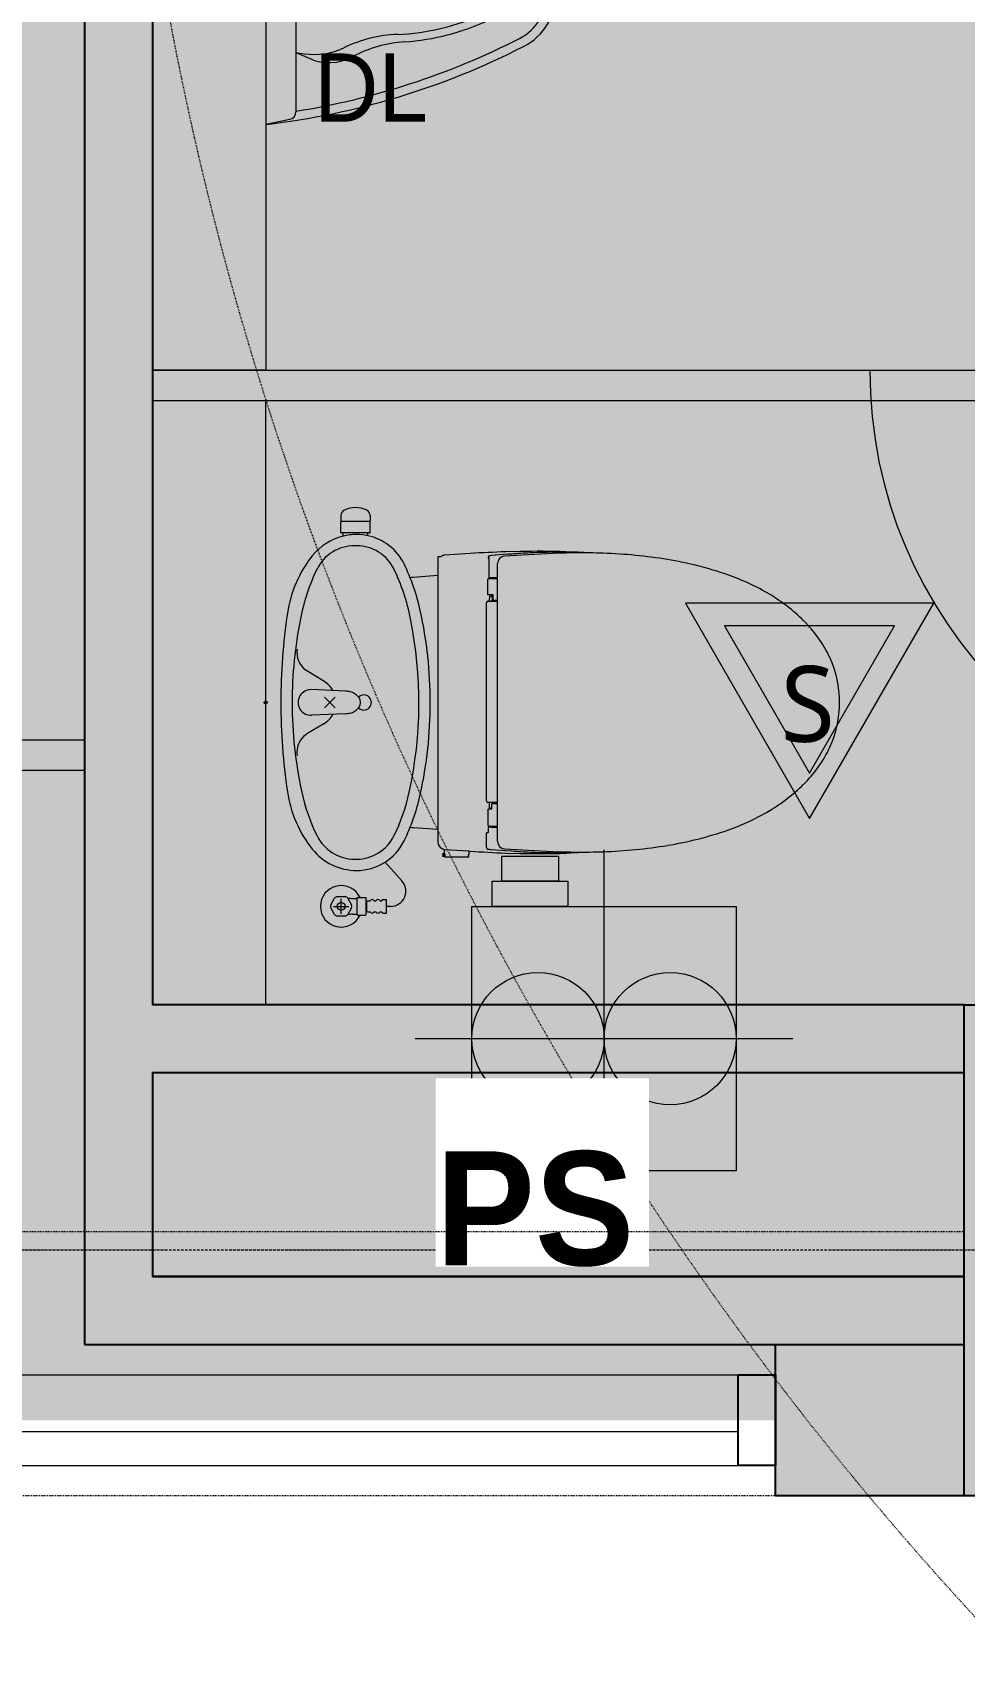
# Model space of a CAD drawing. Header units: millimetres. Extents: x -376000 to 292178, y -193032 to 188048.
# Drawn here: x -108589 to -107355, y 56298 to 58461 of the extents above; entities that cross this region are included whole.
import ezdxf

# ---------------------------------------------------------------- set-up
doc = ezdxf.new("R2010")
doc.units = ezdxf.units.MM
for name, pattern in [('VW-01 短破線', [2.116125, 1.058062, -1.058062]), ('ラインタイプ-1', [2.116531, 1.058062, -1.058469]), ('ラインタイプ-28', [1.058161, 0.705383, -0.352778]), ('ラインタイプ-6', [5.291531, 3.175, -1.058062, 0.352704, -0.705764])]:
    doc.linetypes.add(name, pattern=pattern)
for name, color, linetype, lineweight, true_color in [('02_0.25', 1, 'Continuous', 25, 0xff0000), ('03_0.15', 7, 'Continuous', 15, 0x990099), ('04_0.10', 7, 'Continuous', 9, 0x0099ff), ('05_0.05点線', 9, 'ラインタイプ-28', 5, 0x808080), ('06一点鎖線', 7, 'ラインタイプ-6', 9, 0x9999ff), ('08_ハッチ・色', 7, 'Continuous', 5, 0x888888)]:
    doc.layers.add(name, color=color, linetype=linetype, lineweight=lineweight, true_color=true_color)
for name, color, linetype, lineweight in [('02_既存平面-内部建具・サッシ', 7, 'Continuous', 18), ('07_文字・記号', 7, 'Continuous', 9), ('_塗（エリア） (2D)', 7, 'Continuous', 5), ('_塗（壁） (2D)', 7, 'Continuous', 5), ('_天井プロット (2D)', 7, 'Continuous', 5), ('_平面図(既存部) (2D)', 7, 'Continuous', 5), ('_平面図（新設） (2D)', 7, 'Continuous', 5), ('_文字・記号 (2D)', 7, 'Continuous', 5), ('_梁 (2D)', 7, 'Continuous', 5)]:
    doc.layers.add(name, color=color, linetype=linetype, lineweight=lineweight)
doc.styles.add('Yu Gothic UI (bold)', font='Yu Gothic UI.ttf')
doc.styles.add('ＭＳ Ｐゴシック', font='MS PGothic.ttf')
doc.styles.add('ＭＳ Ｐゴシック (bold)', font='')
doc.styles.get('ＭＳ Ｐゴシック (bold)').set_extended_font_data('ＭＳ Ｐゴシック', bold=True)

# ---------------------------------------------------------------- blocks, each defined once
blk = doc.blocks.new('塗（エリア） (2D)')
at = {"layer": '08_ハッチ・色', "linetype": 'Continuous', "lineweight": 0, "true_color": 0xa698ff, "transparency": 33554559}
for points in [[(-110447.7, 61723.6), (-109125.2, 61723.6), (-109125.2, 60984), (-108475.2, 60984), (-108475.2, 56623.6), (-110447.7, 56623.6)], [(-109125.2, 61723.8), (-106767.7, 61723.6), (-106767.7, 56623.6), (-108475.2, 56623.6), (-108475.2, 60984), (-109125.2, 60984.2)]]:
    blk.add_hatch(color=181, dxfattribs=at).paths.add_polyline_path(points)
blk = doc.blocks.new('塗（壁） (2D)')
at = {"layer": '02_0.25', "linetype": 'Continuous', "lineweight": 0, "true_color": 0xaaaaaa}
for points in [[(-107355.2, 57173.6), (-106705.2, 57173.6), (-106705.2, 56523.6), (-107355.2, 56523.6)], [(-107605.2, 56523.6), (-107605.2, 56723.6), (-107355.2, 56723.6), (-107355.2, 56523.6)]]:
    blk.add_hatch(color=253, dxfattribs=at).paths.add_polyline_path(points)
at = {"layer": '02_0.25'}
for p in [(-108430.2, 57084), (-107355.2, 56814)]:
    blk.add_line(p, (-108430.2, 56814), dxfattribs=at)
at = {"layer": '02_0.25', "flags": 128}
blk.add_lwpolyline([(-107355.2, 57173.6), (-106705.2, 57173.6), (-106705.2, 56523.6), (-107355.2, 56523.6)], close=True, dxfattribs=at)
at = {"layer": '08_ハッチ・色', "color": 141}
for points in [[(-108520.2, 56814), (-108430.2, 56814), (-108520.2, 60939), (-108430.2, 60939)], [(-108430.2, 57174), (-107355.2, 57174), (-108430.2, 57084), (-107355.2, 57084)], [(-108520.2, 56724), (-107355.2, 56724), (-108520.2, 56814), (-107355.2, 56814)]]:
    blk.add_solid(points, dxfattribs=at)
blk = doc.blocks.new('グループ-31')
at = {"layer": '02_0.25', "flags": 128}
blk.add_lwpolyline([(1113.1, 60), (1162.5, 60), (1162.5, -60), (1113.1, -60)], close=True, dxfattribs=at)
at = {"layer": '03_0.15'}
blk.add_line((-37, -15), (1113.1, -15), dxfattribs=at)
at = {"layer": '04_0.10'}
for p, q in [((-1113.1, 60), (1113.1, 60)), ((-1113.1, -60), (1113.1, -60))]:
    blk.add_line(p, q, dxfattribs=at)
blk = doc.blocks.new('シンボル-2')
at = {"layer": '02_0.25', "color": 7}
blk.add_blockref('グループ-31', (0, 0), dxfattribs=at)
blk = doc.blocks.new('平面図(既存部) (2D)')
at = {"layer": '02_0.25'}
for p, q in [((-107355.237, 57173.559), (-106830.237, 57173.559)), ((-107355.237, 56723.559), (-107355.237, 57173.559)), ((-107355.624, 56723.559), (-107605.624, 56723.559)), ((-107605.237, 56523.559), (-107605.237, 56723.559)), ((-107355.237, 56523.559), (-107605.237, 56523.559))]:
    blk.add_line(p, q, dxfattribs=at)
at = {"layer": '06一点鎖線'}
blk.add_line((-96430.237, 56848.559), (-131430.237, 56848.559), dxfattribs=at)
at = {"layer": '04_0.10', "color": 7}
blk.add_blockref('シンボル-2', (-108767.737, 56623.559), dxfattribs=at)
blk = doc.blocks.new('グループ-754')
at = {"layer": '04_0.10'}
for p, q in [((-108280.2, 59488), (-108248.3, 59481.6)), ((-108280.2, 59488), (-108280.2, 59140)), ((-108240.2, 59314), (-108240.2, 59471.8)), ((-108240.2, 59393), (-108222.9, 59400.8)), ((-108240.2, 59393), (-108229.1, 59394.7)), ((-108240.2, 59291.5), (-108240.2, 59336.5)), ((-108230.6, 59336.5), (-108240.2, 59336.5)), ((-108229.6, 59335.6), (-108229.6, 59292.4)), ((-108240.2, 59314), (-108240.2, 59156.2)), ((-108031.2, 59319), (-108031.2, 59319)), ((-108031.2, 59309), (-108031.2, 59309)), ((-108230.6, 59291.5), (-108240.2, 59291.5)), ((-108240.2, 59235), (-108229.1, 59233.3)), ((-108240.2, 59235), (-108222.9, 59227.2)), ((-108280.2, 59140), (-108248.3, 59146.4))]:
    blk.add_line(p, q, dxfattribs=at)
for centre, radius in [((-108050.2, 59314), 36.5), ((-108063.2, 59321.5), 5), ((-108050.2, 59329), 5), ((-108037.2, 59321.5), 5), ((-108063.2, 59306.5), 5), ((-108050.2, 59314), 5), ((-108050.2, 59299), 5), ((-108037.2, 59306.5), 5)]:
    blk.add_circle(centre, radius, dxfattribs=at)
for centre, radius, start, end in [((-108394.3, 58495), 1000, 62.9061, 83.4532), ((-108250.2, 59471.8), 10, 0, 78.6901), ((-108394.3, 58495), 988, 62.9061, 81.0319), ((-108215.6, 59305.7), 90, 64.3158, 98.6286), ((-108196.1, 59341.6), 65, 61.7005, 114.3187), ((-108084.7, 59548.5), 170, 241.7005, 266.1568), ((-108098.6, 59549), 180, 244.3158, 267.7039), ((-108117.8, 59069.4), 300, 64.9404, 87.7039), ((-108116.9, 59069.6), 310, 64.8506, 86.1568), ((-107975.2, 59314), 68, 0, 62.7152), ((-107975.2, 59314), 80, 0, 62.9061), ((-108002.2, 59314), 40, 0, 64.8506), ((-108230.6, 59335.5), 1, 6.2024, 90), ((-108428.5, 59314), 200, 0, 6.2024), ((-108003.5, 59314), 30, 0, 64.9404), ((-108428.5, 59314), 200, 353.7976, 0), ((-108031.2, 59318), 1, 90, 145.008), ((-108003.5, 59314), 30, 295.0596, 0), ((-108002.2, 59314), 40, 295.1494, 0), ((-107975.2, 59314), 68, 297.2848, 0), ((-107975.2, 59314), 80, 297.0939, 0), ((-108230.6, 59292.5), 1, 270, 353.7976), ((-108117.8, 59558.6), 300, 272.2961, 295.0596), ((-108098.6, 59079), 180, 92.2961, 115.6842), ((-108116.9, 59558.4), 310, 273.8432, 295.1494), ((-108394.3, 60133.1), 1000, 276.5468, 297.0939), ((-108394.3, 60133.1), 988, 278.9681, 297.0939), ((-108215.6, 59322.3), 90, 261.3714, 295.6842), ((-108084.7, 59079.5), 170, 93.8432, 118.2995), ((-108196.1, 59286.4), 65, 245.6813, 298.2995), ((-108250.2, 59156.2), 10, 281.3099, 0)]:
    blk.add_arc(centre, radius, start, end, dxfattribs=at)
blk = doc.blocks.new('グループ-755')
at = {"layer": '04_0.10'}
for p, q in [((-108280.2, 58688), (-108248.3, 58681.6)), ((-108280.2, 58688), (-108280.2, 58340)), ((-108240.2, 58514), (-108240.2, 58671.8)), ((-108240.2, 58593), (-108222.9, 58600.8)), ((-108240.2, 58593), (-108229.1, 58594.7)), ((-108240.2, 58491.5), (-108240.2, 58536.5)), ((-108230.6, 58536.5), (-108240.2, 58536.5)), ((-108229.6, 58535.6), (-108229.6, 58492.4)), ((-108240.2, 58514), (-108240.2, 58356.2)), ((-108031.2, 58519), (-108031.2, 58519)), ((-108031.2, 58509), (-108031.2, 58509)), ((-108230.6, 58491.5), (-108240.2, 58491.5)), ((-108240.2, 58435), (-108229.1, 58433.3)), ((-108240.2, 58435), (-108222.9, 58427.2)), ((-108280.2, 58340), (-108248.3, 58346.4))]:
    blk.add_line(p, q, dxfattribs=at)
for centre, radius in [((-108050.2, 58514), 36.5), ((-108063.2, 58521.5), 5), ((-108050.2, 58529), 5), ((-108037.2, 58521.5), 5), ((-108063.2, 58506.5), 5), ((-108050.2, 58514), 5), ((-108050.2, 58499), 5), ((-108037.2, 58506.5), 5)]:
    blk.add_circle(centre, radius, dxfattribs=at)
for centre, radius, start, end in [((-108394.3, 57695), 1000, 62.9061, 83.4532), ((-108250.2, 58671.8), 10, 0, 78.6901), ((-108394.3, 57695), 988, 62.9061, 81.0319), ((-108215.6, 58505.7), 90, 64.3158, 98.6286), ((-108196.1, 58541.6), 65, 61.7005, 114.3187), ((-108084.7, 58748.5), 170, 241.7005, 266.1568), ((-108098.6, 58749), 180, 244.3158, 267.7039), ((-108117.8, 58269.4), 300, 64.9404, 87.7039), ((-108116.9, 58269.6), 310, 64.8506, 86.1568), ((-107975.2, 58514), 68, 0, 62.7152), ((-107975.2, 58514), 80, 0, 62.9061), ((-108002.2, 58514), 40, 0, 64.8506), ((-108230.6, 58535.5), 1, 6.2024, 90), ((-108428.5, 58514), 200, 0, 6.2024), ((-108003.5, 58514), 30, 0, 64.9404), ((-108428.5, 58514), 200, 353.7976, 0), ((-108031.2, 58518), 1, 90, 145.008), ((-108003.5, 58514), 30, 295.0596, 0), ((-108002.2, 58514), 40, 295.1494, 0), ((-107975.2, 58514), 68, 297.2848, 0), ((-107975.2, 58514), 80, 297.0939, 0), ((-108230.6, 58492.5), 1, 270, 353.7976), ((-108117.8, 58758.6), 300, 272.2961, 295.0596), ((-108098.6, 58279), 180, 92.2961, 115.6842), ((-108116.9, 58758.4), 310, 273.8432, 295.1494), ((-108394.3, 59333.1), 1000, 276.5468, 297.0939), ((-108394.3, 59333.1), 988, 278.9681, 297.0939), ((-108215.6, 58522.3), 90, 261.3714, 295.6842), ((-108084.7, 58279.5), 170, 93.8432, 118.2995), ((-108196.1, 58486.4), 65, 245.6813, 298.2995), ((-108250.2, 58356.2), 10, 281.3099, 0)]:
    blk.add_arc(centre, radius, start, end, dxfattribs=at)
blk = doc.blocks.new('グループ-756')
at = {"layer": '04_0.10', "flags": 128}
blk.add_lwpolyline([(-108280.2, 58014), (-108430.2, 58014), (-108430.2, 59864), (-108280.2, 59864)], close=True, dxfattribs=at)
at = {"layer": '04_0.10'}
for name in ['グループ-754', 'グループ-755']:
    blk.add_blockref(name, (0, 0), dxfattribs=at)
blk = doc.blocks.new('グループ-757')
at = {"layer": '04_0.10'}
blk.add_blockref('グループ-756', (0, 0), dxfattribs=at)
blk = doc.blocks.new('グループ-758')
at = {"layer": '04_0.10'}
blk.add_blockref('グループ-757', (0, 0), dxfattribs=at)
blk = doc.blocks.new('グループ-759')
at = {"layer": '04_0.10'}
for p, q in [((-108180.7, 57821.7), (-108180.8, 57814.1)), ((-108180.8, 57799.1), (-108180.8, 57813.3)), ((-108142.3, 57813.6), (-108180.3, 57813.6)), ((-108142, 57821.7), (-108141.8, 57814.1)), ((-108141.8, 57799.1), (-108141.8, 57813.3)), ((-108177.8, 57798.6), (-108180.3, 57798.6)), ((-108144.8, 57798.6), (-108177.8, 57798.6)), ((-108177.8, 57794.4), (-108177.8, 57798.6)), ((-108144.8, 57795), (-108144.8, 57798.6)), ((-108142.3, 57798.6), (-108144.8, 57798.6)), ((-108159.8, 57781.6), (-108162.8, 57781.6)), ((-108052.3, 57766.7), (-108052.3, 57761.5)), ((-108048.4, 57767.1), (-108051.8, 57767.1)), ((-108009.5, 57771.4), (-108043, 57769.2)), ((-107985.8, 57766.3), (-107985.8, 57765.6)), ((-107984.6, 57766), (-107984.6, 57740.2)), ((-107976.2, 57769.1), (-107980.7, 57768.7)), ((-107959.6, 57770.5), (-107975.9, 57769.2)), ((-107892, 57771.7), (-107963.8, 57768)), ((-107943.1, 57774.1), (-107962.6, 57773.6)), ((-107956, 57770.7), (-107959.3, 57770.5)), ((-107881.9, 57773.1), (-107895, 57773)), ((-107880.7, 57773.1), (-107881.9, 57773.1)), ((-107877.3, 57773.1), (-107880.7, 57773.1)), ((-107876.3, 57773.1), (-107877.3, 57773.1)), ((-107868.6, 57773.1), (-107876.3, 57773.1)), ((-107851.2, 57772.1), (-107866.3, 57773)), ((-108052.3, 57761.5), (-108052.3, 57758.8)), ((-108052.3, 57758.8), (-108052.3, 57752)), ((-108052.3, 57752), (-108052.3, 57713.2)), ((-107985.3, 57765.1), (-107984.6, 57765.1)), ((-107973.3, 57390.2), (-107973.3, 57758)), ((-108052.3, 57742.2), (-108085, 57739.8)), ((-107986.2, 57716.6), (-107986.2, 57737.1)), ((-107985.2, 57738.1), (-107973.3, 57738.1)), ((-107983.6, 57739.2), (-107982.8, 57739.2)), ((-107973.3, 57739.2), (-107982.8, 57739.2)), ((-108052.3, 57713.2), (-108052.3, 57574.1)), ((-107987.8, 57574.1), (-107987.8, 57706.1)), ((-107978.8, 57716.6), (-107986.2, 57716.6)), ((-107985.9, 57708.1), (-107973.3, 57708.1)), ((-107984, 57714.6), (-107984.1, 57709.1)), ((-107983.5, 57715.1), (-107981, 57715.1)), ((-107980.5, 57709), (-107981.3, 57709)), ((-107980.5, 57714.6), (-107980.4, 57709.1)), ((-107980.4, 57708.9), (-107980.2, 57708.6)), ((-107978.8, 57709.6), (-107978.8, 57716.6)), ((-107978.8, 57709.6), (-107973.3, 57709.6)), ((-108225.8, 57615.8), (-108227.1, 57616.8)), ((-108203.4, 57602.5), (-108225.8, 57615.8)), ((-108174.4, 57589.1), (-108219.6, 57591.1)), ((-108188.2, 57567), (-108202.4, 57581.2)), ((-108202.4, 57567), (-108188.2, 57581.2)), ((-108052.3, 57574.1), (-108052.3, 57389.4)), ((-107987.8, 57443.7), (-107987.8, 57574.1)), ((-108174.4, 57559.1), (-108219.6, 57557.1)), ((-108225.8, 57532.4), (-108227.1, 57531.4)), ((-108203.4, 57545.8), (-108225.8, 57532.4)), ((-107973.3, 57441.7), (-107985.9, 57441.7)), ((-107984.1, 57441.2), (-107984.1, 57434.6)), ((-107985.8, 57411.1), (-107985.8, 57432.6)), ((-107985.3, 57433.1), (-107980.9, 57433.1)), ((-107983.6, 57434.1), (-107980.9, 57434.1)), ((-107980.9, 57433.1), (-107980.9, 57439.6)), ((-107980.4, 57440.1), (-107973.3, 57440.1)), ((-108085, 57408.4), (-108052.3, 57406.1)), ((-107987.8, 57382), (-107987.8, 57401.1)), ((-107986, 57401.6), (-107987.3, 57401.6)), ((-107985.5, 57408), (-107985.5, 57402.1)), ((-107984.8, 57410.1), (-107973.3, 57410.1)), ((-107982.7, 57409.1), (-107983.9, 57409)), ((-107981.9, 57409.1), (-107982.7, 57409.1)), ((-107980.8, 57409.1), (-107981.9, 57409.1)), ((-107980.8, 57409.1), (-107976.9, 57409)), ((-107976.9, 57409), (-107973.3, 57409)), ((-108043.6, 57373.6), (-108043.6, 57379.5)), ((-108043, 57379.5), (-108011.1, 57377.4)), ((-108011.1, 57377.4), (-108009.5, 57377.3)), ((-108011.1, 57377.4), (-108011.1, 57372.4)), ((-107981.6, 57379.5), (-107968.1, 57378.3)), ((-107968.1, 57378.3), (-107963.4, 57378.1)), ((-107963.8, 57380.2), (-107892, 57376.5)), ((-107963.4, 57378.1), (-107955.1, 57377.5)), ((-108162.8, 57366.6), (-108159.8, 57366.6)), ((-108121.9, 57362.8), (-108099.5, 57337.3)), ((-108043.6, 57373.6), (-108046.3, 57373.6)), ((-108046.3, 57373.6), (-108046.3, 57373.1)), ((-108046.3, 57373.1), (-108044.9, 57373.1)), ((-108044.9, 57371.1), (-108046.3, 57371.1)), ((-108046.3, 57371.1), (-108046.3, 57370.6)), ((-108046.3, 57370.6), (-108043.5, 57370.6)), ((-108043.1, 57373.6), (-108043.6, 57373.6)), ((-108043.5, 57370.6), (-108043, 57370.6)), ((-108043.1, 57373.6), (-108043.1, 57372.4)), ((-108043.1, 57371.1), (-108043.1, 57371.8)), ((-108013.1, 57369.1), (-108041.6, 57369.1)), ((-108011.4, 57372.1), (-108011.9, 57372.1)), ((-108011.6, 57371.6), (-108011.6, 57371.1)), ((-107962.6, 57374.6), (-107943.1, 57374.1)), ((-107885.1, 57375.1), (-107881.7, 57375.1)), ((-107881.7, 57375.1), (-107880.7, 57375.1)), ((-107880.7, 57375.1), (-107877.3, 57375.1)), ((-107877.3, 57375.1), (-107876.3, 57375.1)), ((-107876.3, 57375.1), (-107868.8, 57375.2)), ((-107866.3, 57375.2), (-107851.2, 57376.1)), ((-108194.2, 57306.1), (-108189, 57315.1)), ((-108185.5, 57317.1), (-108175.1, 57317.1)), ((-108180.3, 57294.1), (-108180.3, 57314.1)), ((-108171.6, 57315.1), (-108166.5, 57306.1)), ((-108165.1, 57314.6), (-108159.3, 57314.6)), ((-108159.3, 57293.1), (-108159.3, 57315.2)), ((-108158.5, 57315.6), (-108148.1, 57315.6)), ((-108147.3, 57310.7), (-108147.3, 57315.2)), ((-108145.3, 57311.4), (-108141.8, 57311.4)), ((-108136.8, 57311.4), (-108134.3, 57311.4)), ((-108128.8, 57311.4), (-108126.3, 57311.4)), ((-108124.6, 57313.1), (-108120.3, 57313.1)), ((-108120.3, 57295.1), (-108120.3, 57313.1)), ((-108189, 57293.1), (-108194.2, 57302.1)), ((-108190.3, 57304.1), (-108170.3, 57304.1)), ((-108175.1, 57291.1), (-108185.5, 57291.1)), ((-108166.5, 57302.1), (-108171.6, 57293.2)), ((-108165.2, 57293.6), (-108159.3, 57293.6)), ((-108158.5, 57292.6), (-108148.1, 57292.6)), ((-108147.3, 57297.5), (-108147.3, 57310.7)), ((-108147.3, 57293.1), (-108147.3, 57297.5)), ((-108146.3, 57298), (-108146.3, 57310.2)), ((-108145.3, 57296.9), (-108141.8, 57296.9)), ((-108136.8, 57296.9), (-108134.3, 57296.9)), ((-108128.8, 57296.9), (-108126.3, 57296.9)), ((-108124.6, 57295.1), (-108120.3, 57295.1)), ((-108114.6, 57304.1), (-108120.3, 57304.1))]:
    blk.add_line(p, q, dxfattribs=at)
for centre, radius in [((-108280.3, 57574.1), 2), ((-108180.3, 57304.1), 5.15)]:
    blk.add_circle(centre, radius, dxfattribs=at)
for centre, radius, start, end in [((-108161.3, 57799.5), 32.8, 62.7041, 117.2959), ((-108180.3, 57814.1), 0.5, 179, 270), ((-108180.5, 57813.3), 0.3, 90, 180), ((-108172.7, 57821.6), 8, 117.2959, 179), ((-108150, 57821.6), 8, 1, 62.7041), ((-108142.3, 57814.1), 0.5, 270, 1), ((-108142.1, 57813.3), 0.3, 0, 90), ((-108159.8, 57721.6), 75, 103.8866, 141.5085), ((-108180.3, 57799.1), 0.5, 180, 270), ((-108159.8, 57721.6), 75, 90, 103.8866), ((-108159.8, 57726.6), 70, 77.6264, 90), ((-108159.8, 57726.6), 70, 26.2024, 77.6264), ((-108142.3, 57799.1), 0.5, 270, 0), ((-108093.3, 57668.7), 160, 141.5085, 171.5002), ((-108162.8, 57726.6), 55, 90, 153.8302), ((-108159.8, 57726.6), 55, 26.2349, 90), ((-108051.8, 57766.6), 0.505, 122.4716, 172.8051), ((-108051.8, 57766.6), 0.504, 89.9889, 122.4459), ((-108042.3, 57759.2), 10, 93.8924, 127.5163), ((-107912.6, 56230.1), 1544.3, 91.8545, 93.5972), ((-107983.8, 57766.3), 2, 97.5651, 180), ((-107973.5, 57688.4), 80.6, 95.1272, 97.5651), ((-107975.8, 57768.7), 0.504, 93.189, 136.1247), ((-107963.3, 57758), 10, 93.246, 180), ((-107959, 57763.2), 7.35, 92.2276, 94.0828), ((-107956.9, 57798.2), 27.6, 271.9027, 273.8833), ((-107880.5, 56693.9), 1079.3, 92.6004, 93.962), ((-107917.8, 56565.4), 1208.9, 88.3698, 91.197), ((-107888, 56802.2), 970.9, 90.413, 92.45), ((-107861.9, 56935.2), 837, 89.2691, 92.057), ((-107884, 57770.9), 3.01, 46.6537, 79.0498), ((-107869.8, 57699.4), 73.6, 87.2335, 89.02), ((-107861.9, 56935.2), 837, 88.038, 89.2691), ((-107855.8, 57105.1), 667, 80.72, 88.0617), ((-107983.4, 57638.3), 255, 153.8046, 169.4363), ((-108339.3, 57638.3), 255, 10.5637, 26.2094), ((-108339.3, 57638.3), 270, 12.3552, 26.2024), ((-107985.3, 57765.6), 0.5, 180, 270), ((-107821.3, 57306.2), 462.9, 70.7014, 80.9182), ((-108075.7, 57620.1), 120, 94.415, 96.2939), ((-107985.2, 57737.1), 1, 90, 180), ((-107983.6, 57740.2), 1, 180, 269.5), ((-107769.7, 57453.5), 306.9, 59.2902, 70.7039), ((-107985.9, 57706.1), 2, 90.0276, 179.9899), ((-107985.1, 57709.1), 0.999, 269.9757, 359.0882), ((-107982.9, 57765.6), 57.5, 267.81, 273.5063), ((-107983.5, 57714.6), 0.5, 90, 179.0001), ((-107982, 57708.6), 0.501, 282.4328, 333.5457), ((-107989.6, 57712.3), 8.93, 333.7637, 337.312), ((-107981.3, 57708.9), 0.0296, 93.835, 133.0636), ((-107981.1, 57708.8), 0.194, 135.9512, 157.8466), ((-107981, 57714.6), 0.5, 1, 90), ((-107980.5, 57708.9), 0.088, 30.1612, 78.9038), ((-107979.4, 57709.2), 1, 184.2397, 269.9584), ((-107979.4, 57709.2), 0.987, 214.2751, 238.7289), ((-107979.5, 57709.1), 0.884, 241.8986, 277.0011), ((-107730.4, 57519.6), 230, 45.1765, 59.316), ((-107460.3, 57574.1), 800, 171.5002, 180), ((-107690.3, 57574.1), 555, 168.4919, 180), ((-108632.3, 57574.1), 555, 347.6448, 11.5081), ((-108632.3, 57574.1), 570, 0, 12.3552), ((-107685.9, 57561.4), 169, 25.2388, 45.8727), ((-108209, 57640.8), 30, 172.6795, 233), ((-107664.3, 57574.1), 144, 0, 24.3406), ((-108220.3, 57574.1), 33, 28.4571, 59), ((-107460.3, 57574.1), 800, 180, 188.4998), ((-107690.3, 57574.1), 555, 180, 192.3552), ((-108220.3, 57574.1), 17, 87.4495, 272.5505), ((-108175.6, 57560.9), 28.2, 74.8309, 87.4771), ((-108174.5, 57564.8), 24.2, 60.891, 74.9403), ((-108171.8, 57569.6), 18.6, 44.3037, 61.0128), ((-108168.3, 57573), 13.8, 23.9448, 44.3599), ((-108150.3, 57574.1), 10, 225.7329, 134.2671), ((-108165.9, 57574.1), 11.1, 0.1857, 23.7645), ((-108165.9, 57574.1), 11.1, 336.2355, 359.8143), ((-108632.3, 57574.1), 570, 347.6448, 0), ((-107664.3, 57574.1), 144, 335.6594, 0), ((-108220.3, 57574.1), 33, 301, 331.5429), ((-108175.6, 57587.4), 28.2, 272.5229, 285.1691), ((-108174.5, 57583.4), 24.2, 285.0597, 299.109), ((-108171.8, 57578.6), 18.6, 298.9872, 315.6963), ((-108168.3, 57575.3), 13.8, 315.6401, 336.0552), ((-108209, 57507.5), 30, 127, 187.3205), ((-107685.9, 57586.8), 169, 314.1273, 334.7612), ((-107730.4, 57628.6), 230, 300.684, 314.8235), ((-108093.3, 57479.5), 160, 188.4998, 218.4915), ((-107983.4, 57509.9), 255, 192.3552, 206.2024), ((-108339.3, 57509.9), 255, 333.7976, 347.6448), ((-108339.3, 57509.9), 270, 333.7976, 347.6448), ((-107985.9, 57443.7), 2, 180.0101, 269.9724), ((-107984.6, 57441.2), 0.5, 360, 90.0365), ((-107985.3, 57432.6), 0.5, 90, 180), ((-107983.6, 57434.6), 0.5, 179.8476, 270), ((-107980.4, 57439.6), 0.5, 90, 180), ((-107769.7, 57694.7), 306.9, 289.2961, 300.7098), ((-108075.7, 57528.1), 120, 263.7061, 265.585), ((-107987.3, 57401.1), 0.5, 90, 180), ((-107986, 57402.1), 0.5, 270, 359.7172), ((-107984.8, 57411.1), 1, 180, 270), ((-107984.5, 57408), 1, 90.4993, 179.7161), ((-107821.3, 57842), 462.9, 279.0818, 289.2986), ((-108159.8, 57426.6), 75, 218.4915, 270), ((-108162.8, 57421.6), 55, 206.2024, 270), ((-108159.8, 57421.6), 55, 270, 333.7976), ((-108159.8, 57421.6), 70, 270, 333.7976), ((-108042.3, 57389.4), 10, 180, 262.7944), ((-108042.3, 57389.4), 10, 262.7944, 266.1076), ((-107899.3, 58918.3), 1545, 265.9093, 267.652), ((-107985.8, 57382), 2, 180, 261.6887), ((-107973.9, 57464), 84.9, 261.6887, 264.7763), ((-107963.3, 57390.2), 10, 180, 266.754), ((-107880.4, 58455.4), 1080.5, 266.0388, 267.3989), ((-107861.9, 58213), 837, 267.943, 270.7309), ((-107861.9, 58213), 837, 270.7309, 271.962), ((-107855.8, 58043.1), 667, 271.9383, 279.28), ((-108044.9, 57372.1), 1, 270, 90), ((-108041.6, 57371.1), 2, 194.4901, 269.9912), ((-108042.8, 57372.4), 0.306, 181.141, 270.684), ((-108042.8, 57371.8), 0.306, 89.2764, 178.8985), ((-108041.2, 57371.1), 1.94, 180.0021, 194.9317), ((-108013.1, 57371.1), 2, 270, 331.9275), ((-108011.9, 57371.8), 0.32, 38.0578, 89.7392), ((-108012.2, 57371.6), 0.64, 357.0939, 32.6116), ((-108016.6, 57371.2), 5.05, 353.7824, 359.4743), ((-108011.6, 57370.3), 0.3, 331.9275, 87.8503), ((-108011.4, 57372.4), 0.3, 270, 0), ((-107917.8, 58582.8), 1208.9, 268.803, 271.6302), ((-107885.1, 58419.1), 1044, 267.5652, 270), ((-107883.5, 57376.8), 2.5, 271.1775, 315.9651), ((-107869.8, 57448.8), 73.6, 270.7988, 272.7665), ((-108114.6, 57324.1), 20, 270, 41.3478), ((-108180.3, 57304.1), 27.5, 24.7196, 335.2804), ((-108180.3, 57304.1), 14, 111.787, 128.2135), ((-108180.3, 57304.1), 14, 51.787, 68.2136), ((-108165.2, 57359.6), 45, 261.7981, 270.1118), ((-108153.3, 57305.4), 11.5, 116.9624, 121.449), ((-108153.3, 57305.4), 11.5, 58.551, 63.0376), ((-108145.3, 57310.4), 1, 90, 180), ((-108139.3, 57310.2), 2.75, 24.7615, 155.2385), ((-108131.6, 57309.8), 3.16, 29.6168, 150.3832), ((-108124.6, 57311.4), 1.75, 90, 180), ((-108180.3, 57304.1), 14, 171.7881, 188.2136), ((-108180.3, 57304.1), 14, 231.7866, 248.2129), ((-108180.3, 57304.1), 14, 291.7866, 308.212), ((-108165.2, 57248.6), 45, 90, 98.2021), ((-108180.3, 57304.1), 14, 351.7867, 8.2133), ((-108153.3, 57302.9), 11.5, 238.551, 243.0376), ((-108153.3, 57302.9), 11.5, 296.9624, 301.449), ((-108145.3, 57297.9), 1, 180, 270), ((-108139.3, 57298), 2.75, 204.7615, 335.2385), ((-108131.6, 57298.4), 3.16, 209.6168, 330.3832), ((-108124.6, 57296.9), 1.75, 180, 270)]:
    blk.add_arc(centre, radius, start, end, dxfattribs=at)
blk = doc.blocks.new('平面図（新設） (2D)')
at = {"layer": '02_0.25'}
for p, q in [((-108520.237, 60939.012), (-108520.237, 56724.012)), ((-108430.237, 60939.011), (-108430.237, 57174.012)), ((-108430.237, 57174.012), (-107355.237, 57174.012)), ((-108430.237, 57084.012), (-107355.237, 57084.012)), ((-108430.237, 57084.012), (-108430.237, 56814.012)), ((-108430.237, 56814.012), (-107355.237, 56814.012)), ((-108520.237, 56724.012), (-107355.237, 56724.012))]:
    blk.add_line(p, q, dxfattribs=at)
at = {"layer": '04_0.10'}
for p, q in [((-108430.237, 58014.011), (-106830.237, 58014.011)), ((-108430.237, 57974.011), (-106830.237, 57974.011)), ((-108280.237, 57174.112), (-108280.237, 57974.112)), ((-108520.237, 57524.012), (-110385.237, 57524.012)), ((-108520.237, 57484.012), (-110385.237, 57484.012))]:
    blk.add_line(p, q, dxfattribs=at)
blk.add_arc((-106880.237, 58014.011), 600, 180, 270, dxfattribs=at)
for name in ['グループ-758', 'グループ-759']:
    blk.add_blockref(name, (0, 0), dxfattribs=at)
blk = doc.blocks.new('換気扇(新規)')
at = {"layer": '07_文字・記号', "linetype": 'Continuous', "lineweight": 0, "true_color": 0x02abea, "transparency": 33554687}
blk.add_hatch(color=140, dxfattribs=at).paths.add_polyline_path([(-175, 175), (175, 175), (175, -175), (-175, -175)])
at = {"layer": '07_文字・記号', "color": 7, "linetype": 'Continuous', "lineweight": 5, "transparency": 33554687}
for p, q in [((0, 250), (0, -250)), ((250, 0), (-250, 0))]:
    blk.add_line(p, q, dxfattribs=at)
at = {"layer": '07_文字・記号', "color": 7, "linetype": 'Continuous', "lineweight": 5, "transparency": 33554687, "flags": 128}
for points in [[(-175, 175), (175, 175), (175, -175), (-175, -175)], [(48, -175), (148, -175), (148, -208.4), (48, -208.4)], [(60.5, -208.4), (135.5, -208.4), (135.5, -241.7), (60.5, -241.7)]]:
    blk.add_lwpolyline(points, close=True, dxfattribs=at)
at = {"layer": '07_文字・記号', "color": 7, "linetype": 'Continuous', "lineweight": 5, "transparency": 33554687}
for centre in [(-87.5, 0), (87.5, 0)]:
    blk.add_circle(centre, 87.5, dxfattribs=at)
blk = doc.blocks.new('人感センサー')
at = {"layer": '07_文字・記号', "color": 160, "true_color": 0x003dff, "flags": 128}
for points in [[(0, -184.4), (164.5, 100.6), (-164.5, 100.6)], [(0, -124.4), (112.6, 70.6), (-112.6, 70.6)]]:
    blk.add_lwpolyline(points, close=True, dxfattribs=at)
at = {"layer": '07_文字・記号', "color": 160, "true_color": 0x003dff, "insert": (-38.4, -84.4), "char_height": 100.5, "attachment_point": 7, "line_spacing_factor": 1.029757, "style": 'Yu Gothic UI (bold)'}
blk.add_mtext('S', dxfattribs=at)
blk = doc.blocks.new('天井プロット (2D)')
at = {"layer": '07_文字・記号', "color": 100, "linetype": 'VW-01 短破線', "true_color": 0x00ff3f}
for centre in [(-112176.6, 62510), (-104266.3, 62410), (-104181.5, 59280)]:
    blk.add_circle(centre, 4300, dxfattribs=at)
at = {"layer": '04_0.10', "color": 7}
blk.add_blockref('人感センサー', (-107560, 57605), dxfattribs=at)
at = {"layer": '07_文字・記号', "color": 7, "transparency": 33554687, "rotation": 180}
blk.add_blockref('換気扇(新規)', (-107832.2, 57128.9), dxfattribs=at)
at = {"layer": '07_文字・記号', "color": 160, "true_color": 0x0036e9, "insert": (-108216.4, 58433.7), "char_height": 90.45, "attachment_point": 1, "line_spacing_factor": 1.003208, "style": 'ＭＳ Ｐゴシック'}
blk.add_mtext('DL', dxfattribs=at)
blk = doc.blocks.new('文字・記号 (2D)')
at = {"color": 255, "linetype": 'Continuous', "lineweight": 5, "transparency": 33554687}
blk.add_wipeout([(-108055.23, 56826.716), (-107772.443, 56826.716), (-107772.443, 57076.482), (-108055.23, 57076.482)], dxfattribs=at).dxf.layer = '02_既存平面-内部建具・サッシ'
at = {"layer": '02_既存平面-内部建具・サッシ', "color": 7, "transparency": 33554687, "insert": (-108055.23, 56826.716), "char_height": 150.7574, "attachment_point": 7, "line_spacing_factor": 0.25, "style": 'ＭＳ Ｐゴシック (bold)'}
blk.add_mtext('PS', dxfattribs=at)
blk = doc.blocks.new('梁 (2D)')
at = {"layer": '05_0.05点線', "color": 7, "linetype": 'ラインタイプ-1', "flags": 128}
blk.add_lwpolyline([(-113605.237, 56523.559), (-113605.237, 56873.559), (-107355.237, 56873.559), (-107355.237, 56523.559)], close=True, dxfattribs=at)

msp = doc.modelspace()

# ---------------------------------------------------------------- block references
at = {"layer": '_塗（エリア） (2D)'}
msp.add_blockref('塗（エリア） (2D)', (0, 0), dxfattribs=at)
at = {"layer": '_塗（壁） (2D)'}
msp.add_blockref('塗（壁） (2D)', (0, 0), dxfattribs=at)

# ---------------------------------------------------------------- next in the draw order: block references
at = {"layer": '_平面図(既存部) (2D)'}
msp.add_blockref('平面図(既存部) (2D)', (0, 0), dxfattribs=at)

# ---------------------------------------------------------------- next in the draw order: block references
at = {"layer": '_平面図（新設） (2D)'}
msp.add_blockref('平面図（新設） (2D)', (0, 0), dxfattribs=at)

# ---------------------------------------------------------------- next in the draw order: block references
at = {"layer": '_天井プロット (2D)'}
msp.add_blockref('天井プロット (2D)', (0, 0), dxfattribs=at)

# ---------------------------------------------------------------- next in the draw order: block references
at = {"layer": '_文字・記号 (2D)'}
msp.add_blockref('文字・記号 (2D)', (0, 0), dxfattribs=at)

# ---------------------------------------------------------------- next in the draw order: block references
at = {"layer": '_梁 (2D)'}
msp.add_blockref('梁 (2D)', (0, 0), dxfattribs=at)

doc.saveas('drawing.dxf')
